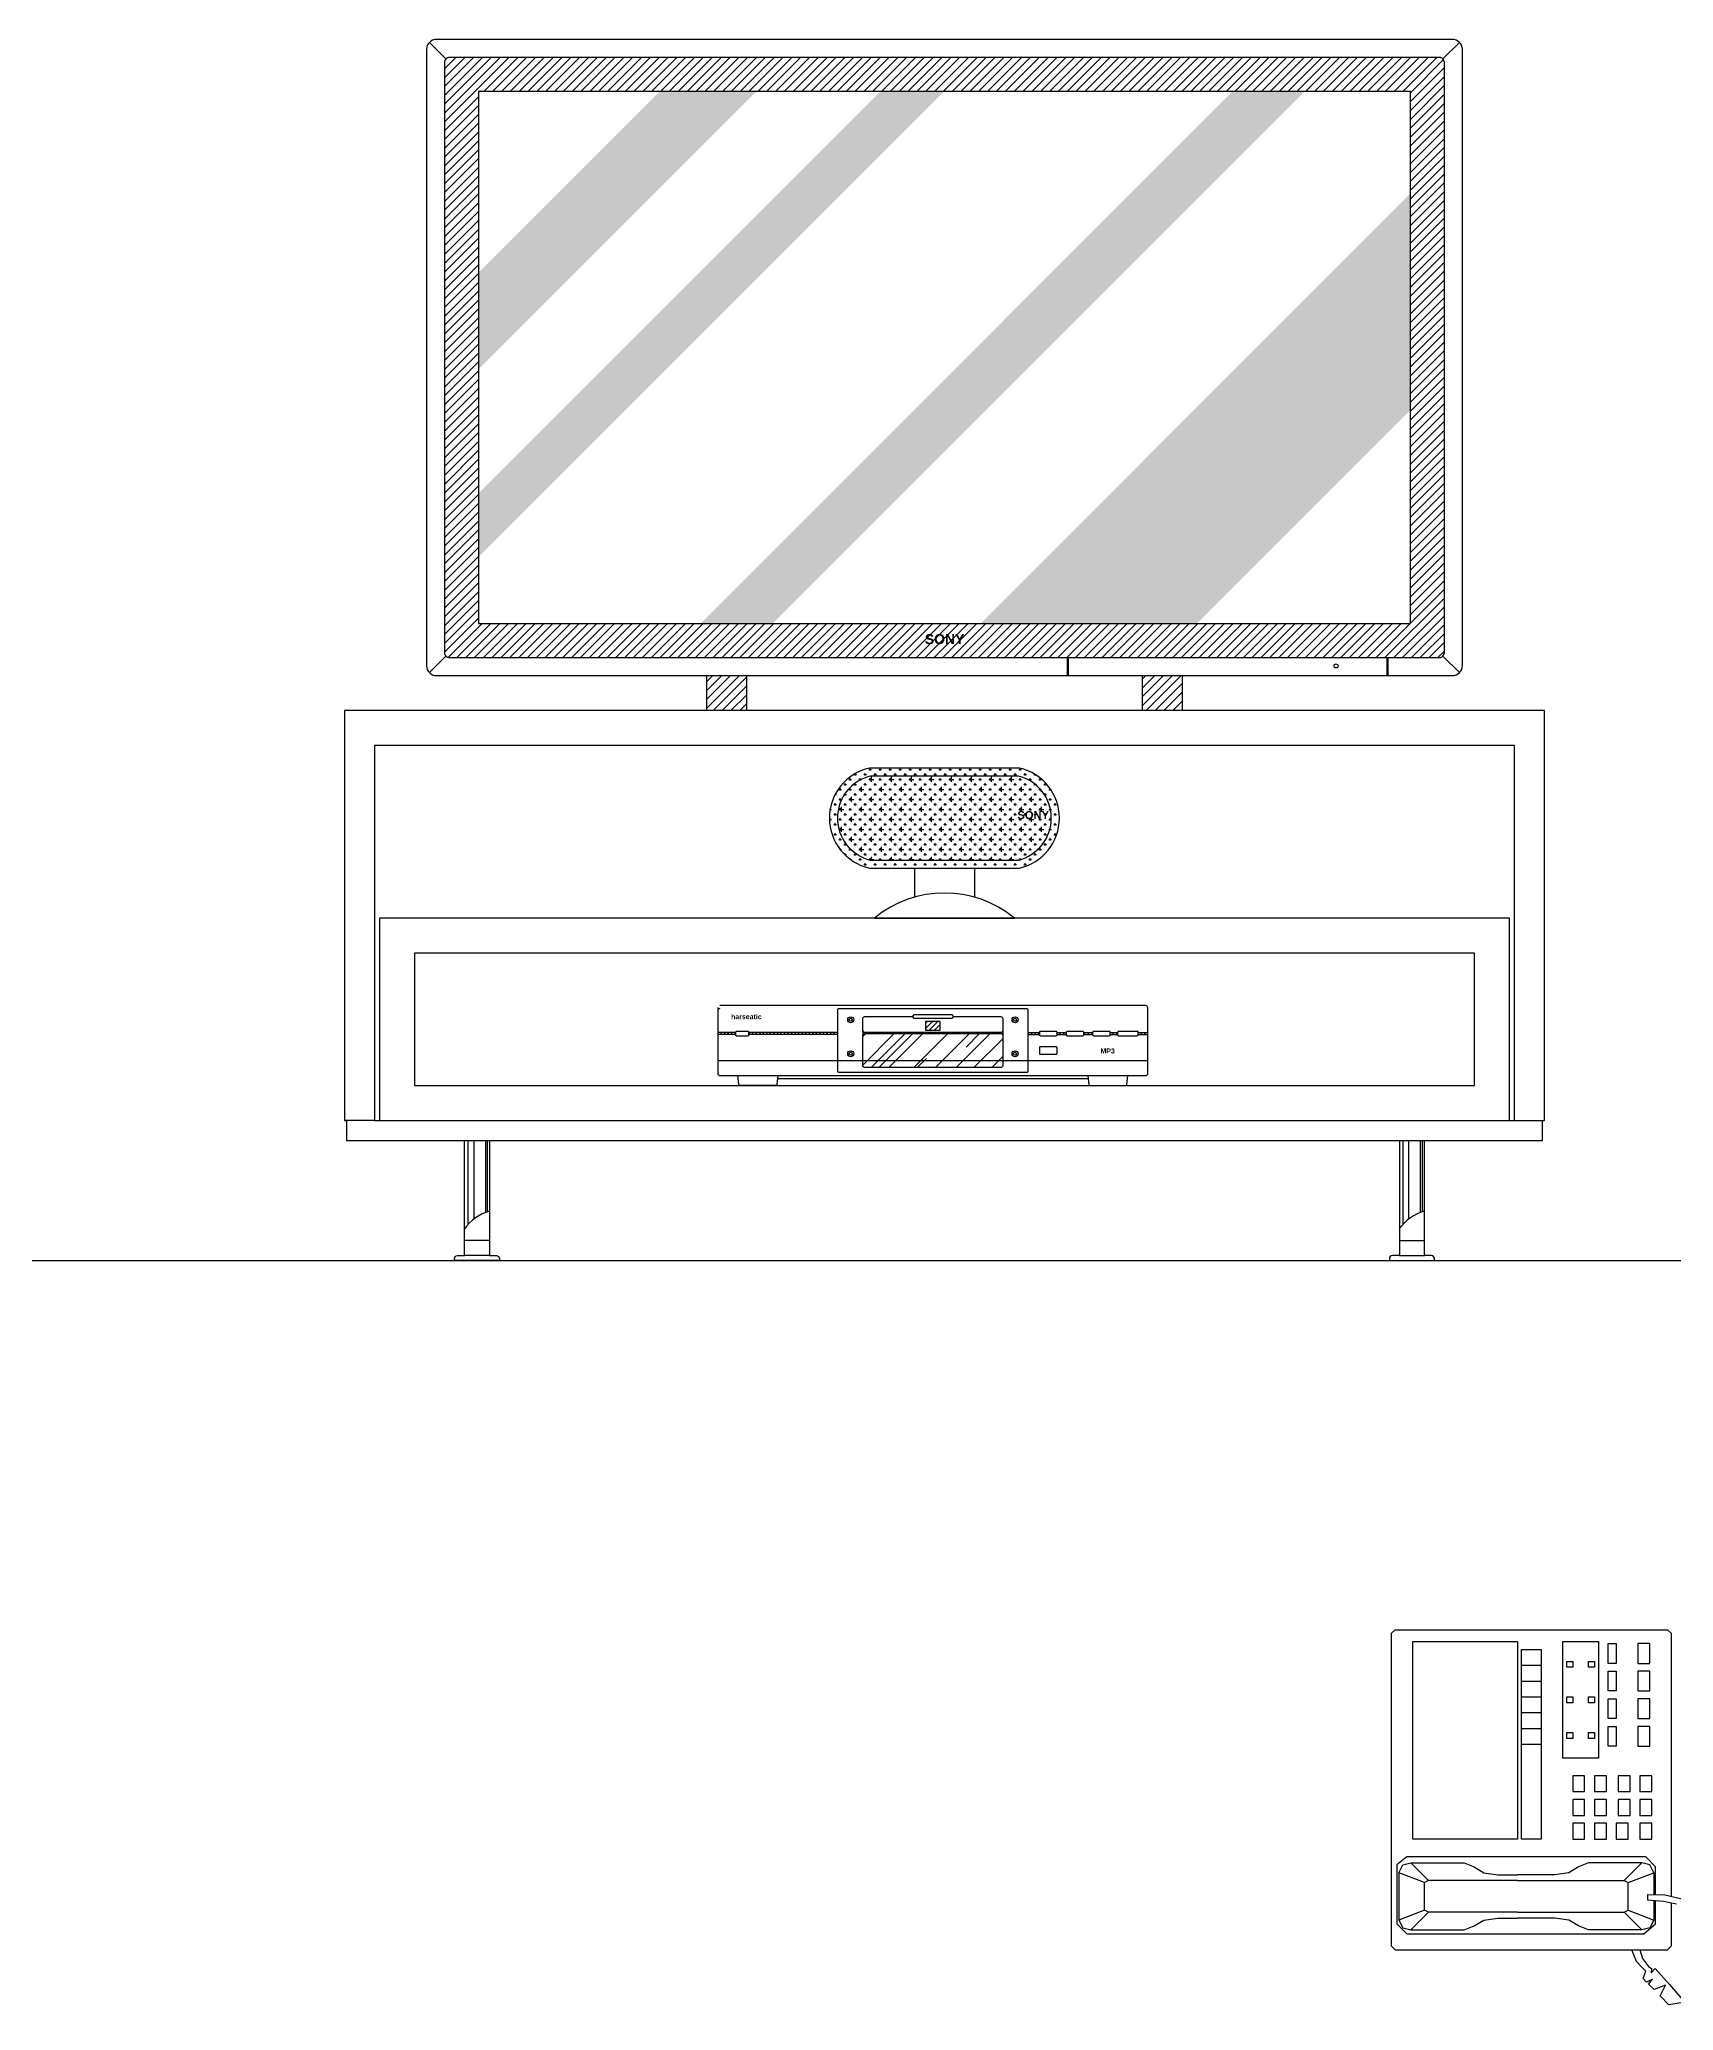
# Model space of a CAD drawing. Header units: inches. Extents: x 11.8 to 54.3, y 10.8 to 35.6.
# Drawn here: x 49.514 to 51.148, y 18.248 to 20.219 of the extents above; entities that cross this region are included whole.
import ezdxf
from ezdxf.enums import TextEntityAlignment as Align

# ---------------------------------------------------------------- set-up
doc = ezdxf.new("R2010")
doc.units = ezdxf.units.IN
doc.header["$MEASUREMENT"] = 0
for name, color, linetype in [('02', 2, 'Continuous'), ('1', 1, 'Continuous'), ('8', 8, 'Continuous')]:
    doc.layers.add(name, color=color, linetype=linetype)
doc.styles.add('HT2', font='swisseb.ttf')
pattern_1 = [(45, (-9.5965393, 20.6194395), (-0.00176776695, 0.00176776695), [])]
pattern_2 = [(45, (-9.596539, 20.6194395), (-0.0044194174, 0.0044194174), [])]

msp = doc.modelspace()

# ---------------------------------------------------------------- hatches: boundary and pattern name
at = {"layer": '8'}
h = msp.add_hatch(dxfattribs=at)
h.set_pattern_fill('ANSI31,_O', color=256, scale=0.05)
h.set_pattern_definition(pattern_2)
h.paths.add_polyline_path([(50.9189, 20.1963, 0.414214), (50.9139, 20.2013), (49.9239, 20.2013, 0.414214), (49.9189, 20.1963), (49.9189, 19.6063, 0.414214), (49.9239, 19.6013), (50.9139, 19.6013, 0.414214), (50.9189, 19.6063)])
h.paths.add_polyline_path([(50.8849, 19.6353), (49.9529, 19.6353), (49.9529, 20.1673), (50.8849, 20.1673)], flags=16)
h.paths.add_polyline_path([(50.3927, 19.6118), (50.4456, 19.6118), (50.4456, 19.6276), (50.3927, 19.6276)], flags=24)
h = msp.add_hatch(dxfattribs=at)
h.set_pattern_fill('AR-SAND,_O', color=256, scale=0.005)
h.set_pattern_definition([(37.5, (-1.3110905, 24.928509), (-0.0003149668, 0.0096341188), [0, -0.0076, 0, -0.0085, 0, -0.008125]), (7.5, (-1.31109, 24.928509), (0.0088488835, 0.0141107303), [0, -0.0041, 0, -0.00685, 0, -0.002625]), (327.5, (-1.3172405, 24.928509), (0.0155707093, 2.82953e-05), [0, -0.0025, 0, -0.009, 0, -0.01175]), (317.5, (-1.31724, 24.928509), (0.015030633, 0.0043883778), [0, -0.00125, 0, -0.0059, 0, -0.00675])])
h.paths.add_polyline_path([(50.2309, 20.1673), (50.1342, 20.1673), (49.9529, 19.986), (49.9529, 19.8893)])
h.paths.add_polyline_path([(50.4185, 20.1673), (50.3549, 20.1673), (49.9529, 19.7653), (49.9529, 19.7017)])
h.paths.add_polyline_path([(50.7791, 20.1673), (50.707, 20.1673), (50.175, 19.6353), (50.2471, 19.6353)])
h.paths.add_polyline_path([(50.8849, 19.8488), (50.8849, 20.0652), (50.455, 19.6353), (50.6714, 19.6353)])
h = msp.add_hatch(dxfattribs=at)
h.set_pattern_fill('ANSI31,_O', color=256, scale=0.05)
h.set_pattern_definition(pattern_2)
h.paths.add_polyline_path([(50.2209, 19.5583), (50.2209, 19.5833), (50.1809, 19.5833), (50.1809, 19.5583)])
h.paths.add_polyline_path([(50.1809, 19.5483), (50.2209, 19.5483), (50.2209, 19.5583), (50.1809, 19.5583)])
h = msp.add_hatch(dxfattribs=at)
h.set_pattern_fill('ANSI31,_O', color=256, scale=0.05)
h.set_pattern_definition(pattern_2)
h.paths.add_polyline_path([(50.6568, 19.5583), (50.6568, 19.5833), (50.6168, 19.5833), (50.6168, 19.5583)])
h.paths.add_polyline_path([(50.6168, 19.5483), (50.6568, 19.5483), (50.6568, 19.5583), (50.6168, 19.5583)])
h = msp.add_hatch(dxfattribs=at)
h.set_pattern_fill('CROSS,_O', color=256, scale=0.02)
h.set_pattern_definition([(0, (-9.5965393, 20.6194395), (0.005, 0.005), [0.0025, -0.0075]), (90, (-9.5952893, 20.6181895), (-0.005, 0.005), [0.0025, -0.0075])])
h.paths.add_polyline_path([(50.4939, 19.3908, 0.8), (50.4939, 19.4908), (50.3439, 19.4908, 0.8), (50.3439, 19.3908)])
h.paths.add_polyline_path([(50.4863, 19.4375), (50.5292, 19.4375), (50.5292, 19.4501), (50.4863, 19.4501)], flags=24)
h = msp.add_hatch(dxfattribs=at)
h.set_pattern_fill('CROSS,_O', color=256, scale=0.04)
h.set_pattern_definition([(0, (-9.596539, 20.61944), (0.01, 0.01), [0.005, -0.015]), (90, (-9.594039, 20.61694), (-0.01, 0.01), [0.005, -0.015])])
h.paths.add_polyline_path([(50.3448, 19.4828, 0.783978), (50.3448, 19.3988), (50.4929, 19.3988, 0.783978), (50.4929, 19.4828)])
h.paths.add_polyline_path([(50.4863, 19.4375), (50.5292, 19.4375), (50.5292, 19.4501), (50.4863, 19.4501)], flags=9)
h = msp.add_hatch(dxfattribs=at)
h.set_pattern_fill('ANSI31,_O', color=256, scale=0.03)
h.set_pattern_definition([(45, (-9.5965393, 20.6194395), (-0.00265165043, 0.00265165043), [])])
h.paths.add_polyline_path([(50.4146, 19.2287), (50.4146, 19.2373), (50.4001, 19.2373), (50.4001, 19.2287)])
h = msp.add_hatch(dxfattribs=at)
h.set_pattern_fill('ANSI31,_O', color=256, scale=0.02)
h.set_pattern_definition(pattern_1)
h.paths.add_polyline_path([(50.2231, 19.2263), (50.2231, 19.2243), (50.3123, 19.2243), (50.3123, 19.2263)])
h.paths.add_polyline_path([(50.1923, 19.2263), (50.1923, 19.2243), (50.2103, 19.2243), (50.2103, 19.2263)])
h = msp.add_hatch(dxfattribs=at)
h.set_pattern_fill('AR-RROOF,_O', color=256, scale=0.03, angle=45)
h.set_pattern_definition([(45, (-2.436636, 22.581425), (0.025455844, 0.067882251), [0.45, -0.06, 0.15, -0.03]), (45, (-2.41903, 22.620245), (-0.049426764, 0.007000357), [0.09, -0.0099, 0.18, -0.0225]), (45, (-2.44406, 22.610063), (0.0960958116, 0.124521504), [0.24, -0.042, 0.12, -0.03])])
h.paths.add_polyline_path([(50.3393, 19.2253, 0.414214), (50.3373, 19.2233), (50.3373, 19.1983), (50.4773, 19.1983), (50.4773, 19.2233, 0.414214), (50.4753, 19.2253)])
h.paths.add_polyline_path([(50.4753, 19.1913, 0.414214), (50.4773, 19.1933), (50.4773, 19.1983), (50.3373, 19.1983), (50.3373, 19.1933, 0.414214), (50.3393, 19.1913)])
h = msp.add_hatch(dxfattribs=at)
h.set_pattern_fill('ANSI31,_O', color=256, scale=0.02)
h.set_pattern_definition(pattern_1)
h.paths.add_polyline_path([(50.5142, 19.2243), (50.5142, 19.2263), (50.5023, 19.2263), (50.5023, 19.2243)])
h.paths.add_polyline_path([(50.5312, 19.2263), (50.5312, 19.2243), (50.541, 19.2243), (50.541, 19.2263)])
h.paths.add_polyline_path([(50.5675, 19.2243), (50.5675, 19.2263), (50.558, 19.2263), (50.558, 19.2243)])
h.paths.add_polyline_path([(50.5925, 19.2243), (50.5925, 19.2263), (50.5845, 19.2263), (50.5845, 19.2243)])
h.paths.add_polyline_path([(50.6223, 19.2243), (50.6223, 19.2263), (50.6125, 19.2263), (50.6125, 19.2243)])

# ---------------------------------------------------------------- linework, layer by layer
at = {"layer": '02'}
for p, q in [((49.9203, 20.1999), (49.9038, 20.2164)), ((50.9174, 20.1999), (50.9339, 20.2164)), ((49.9203, 19.6028), (49.9038, 19.5863)), ((50.5415, 19.6013), (50.5415, 19.5833)), ((50.5425, 19.6013), (50.5425, 19.5833)), ((50.8615, 19.6013), (50.8615, 19.5833)), ((50.8625, 19.6013), (50.8625, 19.5833)), ((50.9174, 19.6028), (50.9339, 19.5863)), ((50.1809, 19.5833), (50.1809, 19.5483)), ((50.2209, 19.5833), (50.2209, 19.5483)), ((50.6168, 19.5833), (50.6168, 19.5483)), ((50.6568, 19.5833), (50.6568, 19.5483)), ((51.0189, 19.5483), (49.8189, 19.5483)), ((50.9889, 19.5133), (49.8489, 19.5133)), ((49.8489, 19.5133), (49.8489, 19.1383)), ((50.9889, 19.1383), (50.9889, 19.5133)), ((50.3889, 19.3908), (50.3889, 19.3617)), ((50.4489, 19.3908), (50.4489, 19.3617)), ((50.2103, 19.2263), (50.1923, 19.2263)), ((50.2103, 19.2243), (50.1923, 19.2243)), ((50.3123, 19.2263), (50.2231, 19.2263)), ((50.3123, 19.2243), (50.2231, 19.2243)), ((50.3373, 19.2283), (50.3373, 19.2233)), ((50.4773, 19.2283), (50.4773, 19.2233)), ((50.5023, 19.2263), (50.5142, 19.2263)), ((50.5023, 19.2243), (50.5142, 19.2243)), ((50.5312, 19.2263), (50.541, 19.2263)), ((50.5312, 19.2243), (50.541, 19.2243)), ((50.558, 19.2263), (50.5675, 19.2263)), ((50.558, 19.2243), (50.5675, 19.2243)), ((50.5845, 19.2263), (50.5925, 19.2263)), ((50.5845, 19.2243), (50.5925, 19.2243)), ((50.6125, 19.2263), (50.6223, 19.2263)), ((50.6125, 19.2243), (50.6223, 19.2243)), ((50.1923, 19.1983), (50.6223, 19.1983)), ((50.252, 19.1803), (50.5627, 19.1803)), ((49.8489, 19.1383), (49.8189, 19.1383)), ((49.8489, 19.1383), (50.9889, 19.1383)), ((50.9889, 19.1383), (51.0189, 19.1383)), ((49.9423, 19.1183), (49.9423, 19.0344)), ((49.9482, 19.1183), (49.9482, 19.0398)), ((49.9598, 19.1183), (49.9598, 19.0463)), ((49.9616, 19.1183), (49.9616, 19.047)), ((50.8773, 19.1183), (50.8773, 19.0344)), ((50.8832, 19.1183), (50.8832, 19.0398)), ((50.8948, 19.1183), (50.8948, 19.0463)), ((50.8966, 19.1183), (50.8966, 19.047)), ((49.9639, 19.0183), (49.9389, 19.0183)), ((49.9639, 19.0033), (49.9389, 19.0033)), ((50.8739, 19.0183), (50.8989, 19.0183)), ((50.8739, 19.0033), (50.8989, 19.0033)), ((50.8656, 18.6253), (50.8696, 18.6292)), ((50.8696, 18.6292), (51.1421, 18.6292)), ((51.1421, 18.6292), (51.146, 18.6253)), ((50.8656, 18.6253), (50.8656, 18.3133)), ((50.8873, 18.6174), (50.992, 18.6174)), ((50.8873, 18.4199), (50.8873, 18.6174)), ((50.992, 18.6174), (50.992, 18.4199)), ((50.9959, 18.4199), (50.9959, 18.6095)), ((50.9959, 18.6095), (51.0157, 18.6095)), ((51.0157, 18.6095), (51.0157, 18.4199)), ((51.0374, 18.5009), (51.0374, 18.6174)), ((51.0374, 18.6174), (51.073, 18.6174)), ((51.073, 18.6174), (51.073, 18.5009)), ((51.0828, 18.6154), (51.0907, 18.6154)), ((51.0828, 18.5956), (51.0828, 18.6154)), ((51.0907, 18.6154), (51.0907, 18.5956)), ((51.1243, 18.6154), (51.1125, 18.6154)), ((51.1125, 18.6154), (51.1125, 18.5956)), ((51.1243, 18.5956), (51.1243, 18.6154)), ((51.146, 18.3627), (51.146, 18.6253)), ((50.9959, 18.5937), (51.0157, 18.5937)), ((51.0414, 18.5917), (51.0414, 18.5976)), ((51.0414, 18.5976), (51.0473, 18.5976)), ((51.0473, 18.5917), (51.0414, 18.5917)), ((51.0473, 18.5976), (51.0473, 18.5917)), ((51.0631, 18.5976), (51.069, 18.5976)), ((51.0631, 18.5917), (51.0631, 18.5976)), ((51.069, 18.5917), (51.0631, 18.5917)), ((51.069, 18.5976), (51.069, 18.5917)), ((51.0907, 18.5956), (51.0828, 18.5956)), ((51.0828, 18.568), (51.0828, 18.5877)), ((51.0828, 18.5877), (51.0907, 18.5877)), ((51.0907, 18.5877), (51.0907, 18.568)), ((51.1125, 18.5956), (51.1243, 18.5956)), ((51.1125, 18.5877), (51.1125, 18.568)), ((51.1243, 18.5877), (51.1125, 18.5877)), ((51.1243, 18.568), (51.1243, 18.5877)), ((50.9959, 18.5779), (51.0157, 18.5779)), ((51.0907, 18.568), (51.0828, 18.568)), ((51.1125, 18.568), (51.1243, 18.568)), ((50.9959, 18.5621), (51.0157, 18.5621)), ((51.0414, 18.5562), (51.0414, 18.5621)), ((51.0414, 18.5621), (51.0473, 18.5621)), ((51.0473, 18.5562), (51.0414, 18.5562)), ((51.0473, 18.5621), (51.0473, 18.5562)), ((51.0631, 18.5621), (51.069, 18.5621)), ((51.0631, 18.5562), (51.0631, 18.5621)), ((51.069, 18.5562), (51.0631, 18.5562)), ((51.069, 18.5621), (51.069, 18.5562)), ((51.0828, 18.5404), (51.0828, 18.5601)), ((51.0828, 18.5601), (51.0907, 18.5601)), ((51.0907, 18.5601), (51.0907, 18.5404)), ((51.1125, 18.5601), (51.1125, 18.5404)), ((51.1243, 18.5601), (51.1125, 18.5601)), ((51.1243, 18.5404), (51.1243, 18.5601)), ((50.9959, 18.5463), (51.0157, 18.5463)), ((50.9959, 18.5305), (51.0157, 18.5305)), ((51.0907, 18.5404), (51.0828, 18.5404)), ((51.0828, 18.5127), (51.0828, 18.5325)), ((51.0828, 18.5325), (51.0907, 18.5325)), ((51.0907, 18.5325), (51.0907, 18.5127)), ((51.1125, 18.5404), (51.1243, 18.5404)), ((51.1125, 18.5325), (51.1125, 18.5127)), ((51.1243, 18.5325), (51.1125, 18.5325)), ((51.1243, 18.5127), (51.1243, 18.5325)), ((50.9959, 18.5147), (51.0157, 18.5147)), ((51.0414, 18.5265), (51.0473, 18.5265)), ((51.0414, 18.5206), (51.0414, 18.5265)), ((51.0473, 18.5206), (51.0414, 18.5206)), ((51.0473, 18.5265), (51.0473, 18.5206)), ((51.0631, 18.5265), (51.069, 18.5265)), ((51.0631, 18.5206), (51.0631, 18.5265)), ((51.069, 18.5206), (51.0631, 18.5206)), ((51.069, 18.5265), (51.069, 18.5206)), ((51.0907, 18.5127), (51.0828, 18.5127)), ((51.1125, 18.5127), (51.1243, 18.5127)), ((51.073, 18.5009), (51.0374, 18.5009)), ((51.0591, 18.4831), (51.0473, 18.4831)), ((51.0473, 18.4831), (51.0473, 18.4673)), ((51.0591, 18.4673), (51.0591, 18.4831)), ((51.0809, 18.4831), (51.069, 18.4831)), ((51.069, 18.4831), (51.069, 18.4673)), ((51.0809, 18.4673), (51.0809, 18.4831)), ((51.1046, 18.4831), (51.0927, 18.4831)), ((51.0927, 18.4831), (51.0927, 18.4673)), ((51.1046, 18.4673), (51.1046, 18.4831)), ((51.1263, 18.4831), (51.1144, 18.4831)), ((51.1144, 18.4831), (51.1144, 18.4673)), ((51.1263, 18.4673), (51.1263, 18.4831)), ((51.0473, 18.4673), (51.0591, 18.4673)), ((51.0591, 18.4594), (51.0473, 18.4594)), ((51.0473, 18.4594), (51.0473, 18.4436)), ((51.0591, 18.4436), (51.0591, 18.4594)), ((51.069, 18.4673), (51.0809, 18.4673)), ((51.0809, 18.4594), (51.069, 18.4594)), ((51.069, 18.4594), (51.069, 18.4436)), ((51.0809, 18.4436), (51.0809, 18.4594)), ((51.0927, 18.4673), (51.1046, 18.4673)), ((51.1046, 18.4594), (51.0927, 18.4594)), ((51.0927, 18.4594), (51.0927, 18.4436)), ((51.1046, 18.4436), (51.1046, 18.4594)), ((51.1144, 18.4673), (51.1263, 18.4673)), ((51.1144, 18.4594), (51.1144, 18.4436)), ((51.1263, 18.4594), (51.1144, 18.4594)), ((51.1263, 18.4436), (51.1263, 18.4594)), ((51.0473, 18.4436), (51.0591, 18.4436)), ((51.0591, 18.4357), (51.0473, 18.4357)), ((51.0473, 18.4357), (51.0473, 18.4199)), ((51.0591, 18.4199), (51.0591, 18.4357)), ((51.069, 18.4436), (51.0809, 18.4436)), ((51.0809, 18.4357), (51.069, 18.4357)), ((51.069, 18.4357), (51.069, 18.4199)), ((51.0809, 18.4199), (51.0809, 18.4357)), ((51.0907, 18.4357), (51.0907, 18.4199)), ((51.1026, 18.4357), (51.0907, 18.4357)), ((51.0927, 18.4436), (51.1046, 18.4436)), ((51.1026, 18.4199), (51.1026, 18.4357)), ((51.1144, 18.4436), (51.1263, 18.4436)), ((51.1144, 18.4357), (51.1144, 18.4199)), ((51.1263, 18.4357), (51.1144, 18.4357)), ((51.1263, 18.4199), (51.1263, 18.4357)), ((50.992, 18.4199), (50.8873, 18.4199)), ((51.0157, 18.4199), (50.9959, 18.4199)), ((51.0473, 18.4199), (51.0591, 18.4199)), ((51.069, 18.4199), (51.0809, 18.4199)), ((51.0907, 18.4199), (51.1026, 18.4199)), ((51.1144, 18.4199), (51.1263, 18.4199)), ((50.8814, 18.4021), (50.8715, 18.3942)), ((50.8715, 18.3942), (50.8715, 18.335)), ((50.8735, 18.3863), (50.8775, 18.3942)), ((50.8775, 18.3942), (50.8854, 18.3962)), ((51.1204, 18.4021), (50.8814, 18.4021)), ((50.8854, 18.3962), (50.9031, 18.3784)), ((50.8854, 18.3962), (50.9387, 18.3962)), ((50.9387, 18.3962), (50.9486, 18.3922)), ((50.9486, 18.3922), (50.9584, 18.3863)), ((51.0532, 18.3922), (51.0433, 18.3863)), ((51.0631, 18.3962), (51.0532, 18.3922)), ((51.1164, 18.3962), (51.0631, 18.3962)), ((51.1164, 18.3962), (51.0986, 18.3784)), ((51.1243, 18.3942), (51.1164, 18.3962)), ((51.1302, 18.3922), (51.1204, 18.4021)), ((51.1283, 18.3863), (51.1243, 18.3942)), ((51.1302, 18.3645), (51.1302, 18.3922)), ((50.8992, 18.3764), (50.8735, 18.3863)), ((50.8735, 18.3863), (50.8735, 18.3389)), ((50.9031, 18.3784), (50.8992, 18.3764)), ((50.8992, 18.3488), (50.8992, 18.3764)), ((50.992, 18.3784), (50.9031, 18.3784)), ((50.9584, 18.3863), (50.9723, 18.3843)), ((50.9723, 18.3843), (50.992, 18.3843)), ((51.0295, 18.3843), (50.992, 18.3843)), ((50.992, 18.3784), (51.0986, 18.3784)), ((51.0433, 18.3863), (51.0295, 18.3843)), ((51.0986, 18.3784), (51.1026, 18.3764)), ((51.1026, 18.3764), (51.1283, 18.3863)), ((51.1026, 18.3488), (51.1026, 18.3764)), ((51.1283, 18.3863), (51.1283, 18.3645)), ((51.1223, 18.3646), (51.1394, 18.3643)), ((51.1223, 18.3587), (51.1223, 18.3646)), ((51.1382, 18.3575), (51.1223, 18.3587)), ((51.1283, 18.3582), (51.1283, 18.3389)), ((51.1302, 18.335), (51.1302, 18.3581)), ((51.151, 18.3547), (51.1382, 18.3575)), ((51.1394, 18.3643), (51.1594, 18.3595)), ((51.146, 18.3133), (51.146, 18.3558)), ((50.8715, 18.335), (50.8814, 18.3251)), ((50.8992, 18.3488), (50.8735, 18.3389)), ((50.8735, 18.3389), (50.8775, 18.331)), ((50.8775, 18.331), (50.8854, 18.3291)), ((50.8854, 18.3291), (50.9031, 18.3468)), ((50.9031, 18.3468), (50.8992, 18.3488)), ((50.992, 18.3468), (50.9031, 18.3468)), ((50.9387, 18.3291), (50.9486, 18.333)), ((50.9486, 18.333), (50.9584, 18.3389)), ((50.9584, 18.3389), (50.9723, 18.3409)), ((50.9723, 18.3409), (50.992, 18.3409)), ((50.992, 18.3468), (51.0986, 18.3468)), ((51.0295, 18.3409), (50.992, 18.3409)), ((51.0433, 18.3389), (51.0295, 18.3409)), ((51.0532, 18.333), (51.0433, 18.3389)), ((51.0631, 18.3291), (51.0532, 18.333)), ((51.0986, 18.3468), (51.1026, 18.3488)), ((51.1164, 18.3291), (51.0986, 18.3468)), ((51.1026, 18.3488), (51.1283, 18.3389)), ((51.1243, 18.331), (51.1164, 18.3291)), ((51.1184, 18.3251), (51.1302, 18.335)), ((51.1283, 18.3389), (51.1243, 18.331)), ((50.8656, 18.3133), (50.8696, 18.3093)), ((50.8814, 18.3251), (51.1184, 18.3251)), ((50.8854, 18.3291), (50.9387, 18.3291)), ((51.1164, 18.3291), (51.0631, 18.3291)), ((51.1421, 18.3093), (51.146, 18.3133)), ((50.8696, 18.3093), (51.1421, 18.3093)), ((51.1109, 18.2975), (51.1065, 18.3093)), ((51.1165, 18.2919), (51.1109, 18.2975)), ((51.1144, 18.3093), (51.1169, 18.3006)), ((51.1203, 18.2877), (51.1165, 18.2919)), ((51.1169, 18.3006), (51.1231, 18.2926)), ((51.1231, 18.2926), (51.1259, 18.2905)), ((51.1256, 18.2863), (51.1297, 18.2905)), ((51.1259, 18.2905), (51.1256, 18.2863)), ((51.1297, 18.2905), (51.144, 18.2745)), ((51.1176, 18.2804), (51.1203, 18.2877)), ((51.121, 18.2769), (51.1176, 18.2804)), ((51.127, 18.2797), (51.121, 18.2769)), ((51.1231, 18.2748), (51.127, 18.2797)), ((51.1287, 18.2696), (51.1231, 18.2748)), ((51.1402, 18.2738), (51.1287, 18.2696)), ((51.1346, 18.263), (51.1402, 18.2738)), ((51.144, 18.2745), (51.1663, 18.2484)), ((51.1433, 18.254), (51.1346, 18.263)), ((51.1558, 18.2561), (51.1433, 18.254))]:
    msp.add_line(p, q, dxfattribs=at)
for points in [[(49.9109, 19.5833), (50.9269, 19.5833, 0.414214), (50.9369, 19.5933), (50.9369, 20.2093, 0.414214), (50.9269, 20.2193), (49.9109, 20.2193, 0.414214), (49.9009, 20.2093), (49.9009, 19.5933, 0.414214)], [(49.9239, 19.6013), (50.9139, 19.6013, 0.414214), (50.9189, 19.6063), (50.9189, 20.1963, 0.414214), (50.9139, 20.2013), (49.9239, 20.2013, 0.414214), (49.9189, 20.1963), (49.9189, 19.6063, 0.414214)], [(50.3439, 19.4908, 0.8), (50.3439, 19.3908), (50.4939, 19.3908, 0.8), (50.4939, 19.4908)], [(50.3448, 19.4828, 0.783978), (50.3448, 19.3988), (50.4929, 19.3988, 0.783978), (50.4929, 19.4828)], [(50.4889, 19.3408, 0.357143), (50.3489, 19.3408)], [(50.3123, 19.2493, -0.414214), (50.3133, 19.2503), (50.5013, 19.2503, -0.414214), (50.5023, 19.2493), (50.5023, 19.1873, -0.414214), (50.5013, 19.1863), (50.3133, 19.1863, -0.414214), (50.3123, 19.1873)], [(50.4262, 19.2407, 0.820377), (50.4262, 19.244), (50.3885, 19.244, 0.820377), (50.3885, 19.2407)], [(50.2113, 19.2278), (50.2221, 19.2278, -0.414214), (50.2231, 19.2268), (50.2231, 19.2238, -0.414214), (50.2221, 19.2228), (50.2113, 19.2228, -0.414214), (50.2103, 19.2238), (50.2103, 19.2268, -0.414214)], [(50.4753, 19.1913), (50.3393, 19.1913, -0.414214), (50.3373, 19.1933), (50.3373, 19.2233, -0.414214), (50.3393, 19.2253), (50.4753, 19.2253, -0.414214), (50.4773, 19.2233), (50.4773, 19.1933, -0.414214)], [(50.5152, 19.2278), (50.5302, 19.2278, -0.414214), (50.5312, 19.2268), (50.5312, 19.2238, -0.414214), (50.5302, 19.2228), (50.5152, 19.2228, -0.414214), (50.5142, 19.2238), (50.5142, 19.2268, -0.414214)], [(50.542, 19.2278), (50.557, 19.2278, -0.414214), (50.558, 19.2268), (50.558, 19.2238, -0.414214), (50.557, 19.2228), (50.542, 19.2228, -0.414214), (50.541, 19.2238), (50.541, 19.2268, -0.414214)], [(50.5685, 19.2278), (50.5835, 19.2278, -0.414214), (50.5845, 19.2268), (50.5845, 19.2238, -0.414214), (50.5835, 19.2228), (50.5685, 19.2228, -0.414214), (50.5675, 19.2238), (50.5675, 19.2268, -0.414214)], [(50.5935, 19.2278), (50.6115, 19.2278, -0.414214), (50.6125, 19.2268), (50.6125, 19.2238, -0.414214), (50.6115, 19.2228), (50.5935, 19.2228, -0.414214), (50.5925, 19.2238), (50.5925, 19.2268, -0.414214)], [(50.5152, 19.2123), (50.5302, 19.2123, -0.414214), (50.5312, 19.2113), (50.5312, 19.2053, -0.414214), (50.5302, 19.2043), (50.5152, 19.2043, -0.414214), (50.5142, 19.2053), (50.5142, 19.2113, -0.414214)]]:
    msp.add_lwpolyline(points, format="xyb", close=True, dxfattribs=at)
for points in [[(49.9529, 19.6353), (50.8849, 19.6353), (50.8849, 20.1673), (49.9529, 20.1673)], [(49.8539, 19.1383), (50.9839, 19.1383), (50.9839, 19.3408), (49.8539, 19.3408)], [(49.8889, 19.1733), (50.9489, 19.1733), (50.9489, 19.3058), (49.8889, 19.3058)], [(50.4001, 19.2287), (50.4146, 19.2287), (50.4146, 19.2373), (50.4001, 19.2373)]]:
    msp.add_lwpolyline(points, close=True, dxfattribs=at)
msp.add_lwpolyline([(49.8189, 19.5483), (49.8189, 19.1383), (49.8209, 19.1383), (49.8209, 19.1183), (51.0169, 19.1183), (51.0169, 19.1383), (51.0189, 19.1383), (51.0189, 19.5483)], dxfattribs=at)
for points in [[(50.1923, 19.2513), (50.1923, 19.1853, 0.414214), (50.1943, 19.1833), (50.6203, 19.1833, 0.414214), (50.6223, 19.1853), (50.6223, 19.2513, 0.414214), (50.6203, 19.2533), (50.1943, 19.2533)], [(50.4276, 19.2423), (50.4753, 19.2423, -0.414214), (50.4773, 19.2403), (50.4773, 19.2283, -0.414214), (50.4753, 19.2263), (50.3393, 19.2263, -0.414214), (50.3373, 19.2283), (50.3373, 19.2403, -0.414214), (50.3393, 19.2423), (50.3871, 19.2423)], [(50.2523, 19.1833), (50.2513, 19.1743, -0.414214), (50.2503, 19.1733), (50.2143, 19.1733, -0.414214), (50.2133, 19.1743), (50.2123, 19.1833)], [(50.5623, 19.1833), (50.5633, 19.1743, 0.414214), (50.5643, 19.1733), (50.6003, 19.1733, 0.414214), (50.6013, 19.1743), (50.6023, 19.1833)], [(49.9639, 19.1183), (49.9639, 19.0033), (49.9709, 19.0033, -0.414214), (49.9739, 19.0003), (49.9739, 18.9983), (49.9289, 18.9983), (49.9289, 19.0003, -0.414214), (49.9319, 19.0033), (49.9389, 19.0033), (49.9389, 19.1183)], [(50.8739, 19.1183), (50.8739, 19.0033), (50.8669, 19.0033, 0.414214), (50.8639, 19.0003), (50.8639, 18.9983), (50.9089, 18.9983), (50.9089, 19.0003, 0.414214), (50.9059, 19.0033), (50.8989, 19.0033), (50.8989, 19.1183)]]:
    msp.add_lwpolyline(points, format="xyb", dxfattribs=at)
for centre, radius in [((50.8106, 19.5929), 0.002), ((50.3252, 19.2391), 0.003), ((50.3252, 19.2391), 0.0015), ((50.4895, 19.2391), 0.003), ((50.4895, 19.2391), 0.0015), ((50.3252, 19.2051), 0.003), ((50.3252, 19.2051), 0.0015), ((50.4895, 19.2051), 0.003), ((50.4895, 19.2051), 0.0015)]:
    msp.add_circle(centre, radius, dxfattribs=at)
for centre, radius, start, end in [((50.1943, 19.2483), 0.002, 90, 180), ((49.9775, 19.0017), 0.048, 106.5074, 143.6375), ((50.9125, 19.0017), 0.048, 106.5074, 143.6375)]:
    msp.add_arc(centre, radius, start, end, dxfattribs=at)
at = {"layer": '1'}
for p, q in [((33.6152, 18.9983), (53.9414, 18.9983)), ((49.0828, 18.9983), (51.7549, 18.9983))]:
    msp.add_line(p, q, dxfattribs=at)

# ---------------------------------------------------------------- texts
at = {"layer": '02', "style": 'HT2'}
for height, p in [(0.01, (50.4191, 19.6147)), (0.008, (50.5077, 19.4398))]:
    msp.add_text('SONY', height=height, dxfattribs=at).set_placement(p, align=Align.CENTER)
for s, p in [('harseatic', (50.2055, 19.2397)), ('MP3', (50.575, 19.2054))]:
    msp.add_text(s, height=0.005, dxfattribs=at).set_placement(p)

doc.saveas('drawing.dxf')
